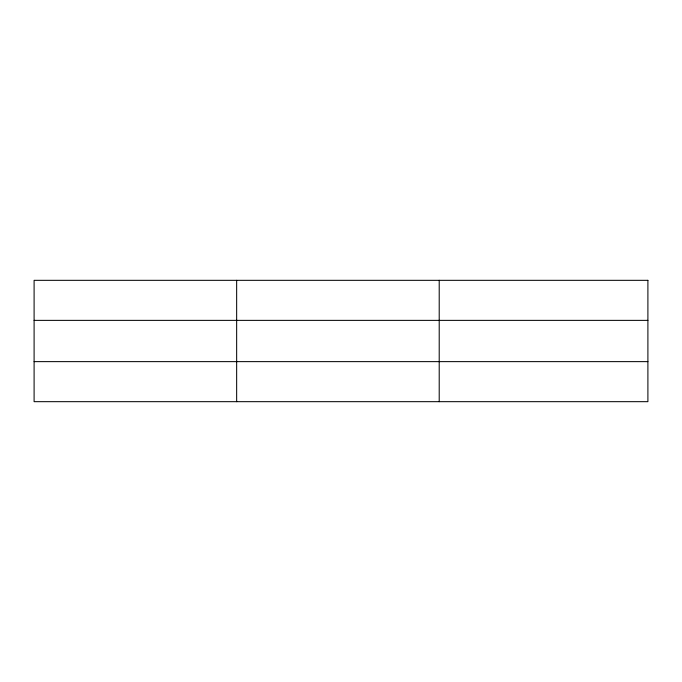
<?xml version="1.0" encoding="UTF-8"?>
<svg xmlns="http://www.w3.org/2000/svg" width="682" height="682" viewBox="0 0 682 682"><rect width="100%" height="100%" fill="white"/><g stroke="black" fill="none" stroke-linecap="round" stroke-linejoin="round"><path stroke-width="1.02" d="M236.654 280.328L236.654 401.672M439.208 280.328L439.208 401.672M34.1 320.37L647.9 320.37M34.1 361.63L647.9 361.63M647.9 280.328L647.9 401.672L34.1 401.672L34.1 280.328L647.9 280.328"/></g></svg>
